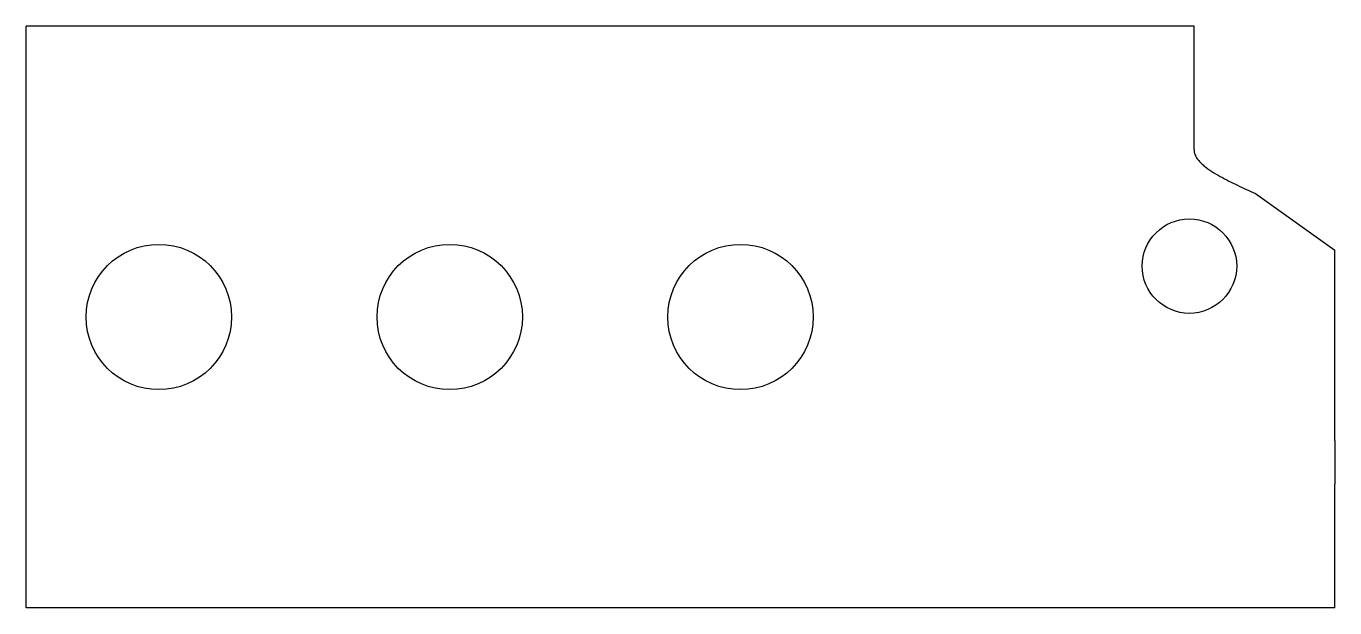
# Model space of a CAD drawing. Header units: millimetres. Extents: x 267.2 to 357.2, y 234.7 to 274.7.
import ezdxf

# ---------------------------------------------------------------- set-up
doc = ezdxf.new("R2010")
doc.units = ezdxf.units.MM
doc.layers.add('Default', color=7, linetype='Continuous')
doc.layers.add('PEÇA_DE_ARTICULA', color=7, linetype='Continuous')

# ---------------------------------------------------------------- blocks, each defined once
blk = doc.blocks.new('SE')
at = {"layer": 'PEÇA_DE_ARTICULA', "color": 7, "linetype": 'Continuous'}
for p, q in [((347.561, 274.712), (267.24, 274.712)), ((267.24, 266.212), (267.24, 274.712)), ((347.561, 266.212), (347.561, 274.712)), ((267.24, 263.196), (267.24, 266.212)), ((267.24, 246.196), (267.24, 263.196)), ((351.775, 263.196), (357.24, 259.306)), ((357.24, 246.196), (357.24, 259.306)), ((267.24, 243.18), (267.24, 246.196)), ((357.24, 246.196), (357.24, 243.18)), ((267.24, 234.68), (267.24, 243.18)), ((357.24, 234.68), (357.24, 243.18)), ((357.24, 234.68), (267.24, 234.68))]:
    blk.add_line(p, q, dxfattribs=at)
for centre, radius in [((347.24, 258.196), 3.25), ((276.367, 254.696), 5), ((296.367, 254.696), 5), ((316.367, 254.696), 5)]:
    blk.add_circle(centre, radius, dxfattribs=at)
blk.add_open_spline([(347.561, 266.212), (347.562, 266.156), (347.566, 266.1), (347.587, 265.99), (347.602, 265.936), (347.661, 265.779), (347.716, 265.68), (347.845, 265.497), (347.918, 265.412), (348.073, 265.251), (348.156, 265.176), (348.414, 264.961), (348.597, 264.832), (348.973, 264.589), (349.166, 264.475), (349.752, 264.149), (350.153, 263.951), (350.961, 263.566), (351.368, 263.381), (351.775, 263.196)], degree=3, knots=[0, 0, 0, 0, 0.03125, 0.03125, 0.0625, 0.0625, 0.125, 0.125, 0.1875, 0.1875, 0.25, 0.25, 0.375, 0.375, 0.5, 0.5, 0.75, 0.75, 1, 1, 1, 1], dxfattribs=at)

msp = doc.modelspace()

# ---------------------------------------------------------------- block references
at = {"layer": 'Default'}
msp.add_blockref('SE', (0, 0), dxfattribs=at)

doc.saveas('drawing.dxf')
